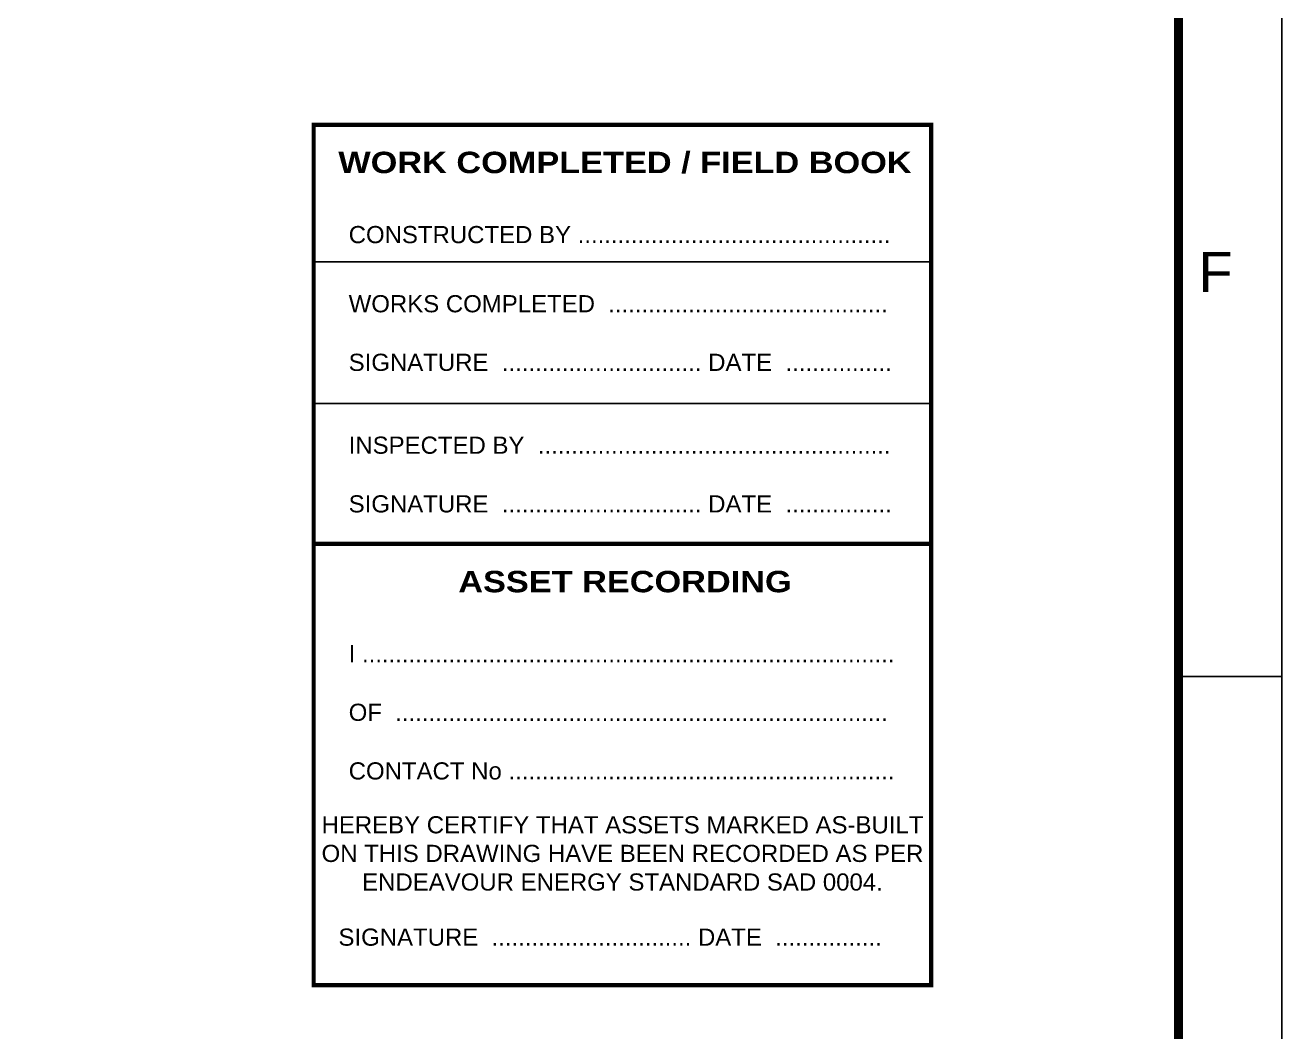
# Paper-space layout 'Retic (5)' of a CAD drawing. Header units: metres. Extents: x -9 to 795, y -5 to 571.
# Drawn here: x 685.5 to 795.4, y 114.1 to 202.1 of the extents above; entities that cross this region are included whole.
import ezdxf
from ezdxf.enums import TextEntityAlignment as Align

# ---------------------------------------------------------------- set-up
doc = ezdxf.new("R2010")
doc.units = ezdxf.units.M
doc.header["$LTSCALE"] = 0.7
doc.layers.get('0').update_dxf_attribs({"color": 6})
doc.layers.add('Notes', color=7, linetype='Continuous')
doc.layers.add('SupportsUG_SP_EXT', color=7, linetype='Continuous')
doc.layers.get('SupportsUG_SP_EXT').off()
doc.styles.add('ARIAL', font='arial.ttf', dxfattribs={"height": 2})
doc.styles.add('iecISOCP', font='isocp.shx')
doc.styles.get("Standard").update_dxf_attribs({"font": 'arial.ttf'})
doc.styles.add('STYLE2', font='')
doc.styles.get('STYLE2').set_extended_font_data('Arial Black')

# ---------------------------------------------------------------- blocks, each defined once
blk = doc.blocks.new('A1_FRAME_TITLE')
at = {"layer": 'Notes', "linetype": 'Continuous'}
blk.add_line((795.11, 147.47), (804.15, 147.47), dxfattribs=at)
at = {"layer": 'Notes', "color": 7, "linetype": 'Continuous'}
blk.add_lwpolyline([(-0.04, -3.07), (804.15, -3.07), (804.15, 573.26), (-0.04, 573.26)], close=True, dxfattribs=at)
at = {"layer": 'Notes', "color": 7, "linetype": 'Continuous', "const_width": 0.8}
blk.add_lwpolyline([(9, 5.97), (795.11, 5.97), (795.11, 564.21), (9, 564.21)], close=True, dxfattribs=at)
at = {"layer": 'Notes', "color": 7, "style": 'ARIAL'}
blk.add_text('F', height=3.5, dxfattribs=at).set_placement((796.86, 181.1))
at = {"layer": 'Notes', "color": 7}
blk.add_attdef('EPD_REF_NO', text='', height=5, dxfattribs=at).set_placement((760.12, 52.77), align=Align.CENTER)
at = {"layer": 'Notes', "color": 3, "style": 'iecISOCP', "flags": 8}
blk.add_attdef('VERSION_NO', text='', height=2.5, rotation=90, dxfattribs=at).set_placement((272.82, 44.54), align=Align.MIDDLE_CENTER)
at = {"layer": 'Notes', "color": 7, "style": 'ARIAL'}
for tag, p in [('CAP_NO', (483.94, 43.46)), ('IE_NUM', (483.8, 37.81)), ('REF_No_1', (306, 32.31)), ('REF_1', (327.55, 32.31)), ('HV_SWITCH', (484.22, 32.16)), ('GEN_WO', (412.46, 31.76)), ('REF_No_2', (306, 26.31)), ('REF_2', (327.55, 26.31)), ('OH_WO', (412.46, 25.81)), ('UBD_REF', (483.8, 25.83)), ('REF_No_3', (306, 20.31)), ('REF_3', (327.55, 20.31)), ('UG_WO', (412.46, 20.05)), ('GIS_MAP_No', (483.8, 20.04)), ('REF_No_4', (306, 14.31)), ('REF_4', (327.55, 14.31)), ('SUB_WO', (412.46, 13.81)), ('HV_OP_DIAG', (484.08, 14.2)), ('LGA', (483.7, 7.78))]:
    blk.add_attdef(tag, p, '', height=2, dxfattribs=at)
at = {"layer": 'Notes', "color": 7, "style": 'ARIAL', "width": 1.1}
for tag, p in [('T1', (655.13, 39.47)), ('T2', (655.13, 34.35)), ('T3', (655.13, 28.92)), ('T4', (655.13, 23.66)), ('T5', (655.13, 18.23)), ('T6', (655.13, 12.97))]:
    blk.add_attdef(tag, text='', height=3.5, dxfattribs=at).set_placement(p, align=Align.CENTER)
at = {"layer": 'Notes', "color": 7, "style": 'ARIAL'}
for tag, height, p in [('scale', 2, (538.51, 33.27)), ('DRAWN', 2, (538.51, 24.93)), ('REV', 5, (790.81, 17.1)), ('DESIGN', 2, (576.37, 9.15)), ('CHD', 2, (538.51, 8.93))]:
    blk.add_attdef(tag, text='', height=height, dxfattribs=at).set_placement(p, align=Align.CENTER)
blk.add_attdef('NUM', text='', height=7, dxfattribs=at).set_placement((763.12, 20.12), align=Align.MIDDLE_CENTER)
for tag, p in [('NS', (762.87, 8.12)), ('SHTS', (774.68, 8.12))]:
    blk.add_attdef(tag, text='', height=2, dxfattribs=at).set_placement(p, align=Align.MIDDLE)
at = {"layer": 'Notes', "style": 'iecISOCP'}
blk.add_attdef('ExportID', (9.02, 2.35), '', height=2.5, dxfattribs=at)
at = {"layer": 'Notes', "style": 'iecISOCP', "flags": 1}
for tag, p in [('ProjectType', (14.12, -26.84)), ('ProjectNumber', (23.5, -26.86)), ('DrawingNumber', (35.46, -26.85)), ('ProjectDescription', (47.51, -26.87)), ('ExportDate', (60.23, -26.83)), ('ExportUserName', (69.1, -26.84)), ('DesignerCompanyName', (81.43, -26.84)), ('ExportAreaOfInterest', (97.04, -26.86)), ('GIS_SUCCESS', (111.94, -26.82)), ('CAD_SUCCESS', (121.73, -26.83)), ('DEPOTCODE', (132.05, -26.92)), ('ExportCategories', (140.02, -26.84)), ('Comments', (154.33, -26.93)), ('EPD_-_VERSION_1.5', (161.74, -26.93))]:
    blk.add_attdef(tag, p, '', height=1, dxfattribs=at)
blk = doc.blocks.new('A$C274A1714')
at = {"color": 7}
for p, q in [((11.87, -27.87), (83.87, -27.87)), ((11.87, -44.36), (83.87, -44.36))]:
    blk.add_line(p, q, dxfattribs=at)
at = {"color": 7, "const_width": 0.5}
blk.add_lwpolyline([(11.87, -61.46), (11.87, -11.87), (83.87, -11.87), (83.87, -60.73)], dxfattribs=at)
blk.add_lwpolyline([(83.87, -60.73), (83.87, -112.17), (11.87, -112.17), (11.87, -60.73)], close=True, dxfattribs=at)
at = {"color": 7, "style": 'STYLE2'}
for s, p in [('WORK COMPLETED / FIELD BOOK', (48.16, -16.27)), ('ASSET RECORDING', (48.16, -65.13))]:
    blk.add_text(s, height=2.5, dxfattribs=at).set_placement(p, align=Align.MIDDLE_CENTER)
at = {"color": 7, "style": 'ARIAL'}
for s, p in [('CONSTRUCTED BY ...............................................', (15.95, -25.68)), ('WORKS COMPLETED  ..........................................', (15.95, -33.74)), ('SIGNATURE  .............................. DATE  ................', (15.95, -40.57)), ('INSPECTED BY  .....................................................  ', (15.95, -50.23)), ('SIGNATURE  .............................. DATE  ................', (15.95, -57.07)), ('I ................................................................................', (15.95, -74.54)), ('OF  ..........................................................................', (15.95, -81.37)), ('CONTACT No ..........................................................', (15.95, -88.2)), ('SIGNATURE  .............................. DATE  ................', (14.76, -107.58))]:
    blk.add_text(s, height=2, dxfattribs=at).set_placement(p)
at = {"color": 7, "insert": (47.87, -96.83), "char_height": 2, "width": 72.0478, "attachment_point": 5, "style": 'ARIAL'}
blk.add_mtext('HEREBY CERTIFY THAT ASSETS MARKED AS-BUILT ON THIS DRAWING HAVE BEEN RECORDED AS PER ENDEAVOUR ENERGY STANDARD SAD 0004. ', dxfattribs=at)

psp = doc.layouts.new('Retic (5)')

# ---------------------------------------------------------------- block references
at = {"xscale": 0.75, "yscale": 0.75, "zscale": 0.75}
psp.add_blockref('A$C274A1714', (701.85, 202.31), dxfattribs=at)
at = {"layer": 'SupportsUG_SP_EXT'}
psp.add_blockref('A1_FRAME_TITLE', (-8.74, -2.32), dxfattribs=at)

doc.saveas('drawing.dxf')
